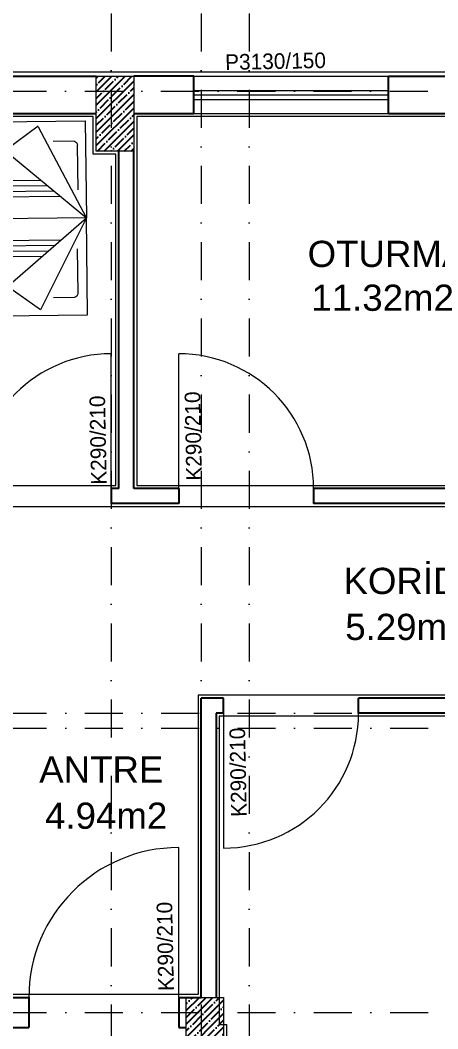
# Model space of a CAD drawing. Header units: millimetres. Extents: x -16104 to 67872, y -88009 to 12107.
# Drawn here: x 8679 to 8957, y 10789 to 11462 of the extents above; entities that cross this region are included whole.
import ezdxf

# ---------------------------------------------------------------- set-up
doc = ezdxf.new("R2010")
doc.units = ezdxf.units.MM
doc.linetypes.add('DASHDOTX2', pattern=[50.8, 25.4, -12.7, 0, -12.7])
doc.layers.get('0').update_dxf_attribs({"color": 241})
for name, color, linetype, lineweight in [('akslar', 144, 'Continuous', 20), ('duvar', 123, 'Continuous', 25), ('emsal&kolon', 1, 'Continuous', 5), ('kapı', 3, 'Continuous', 5), ('pencere', 5, 'Continuous', 5), ('POZ', 36, 'Continuous', 18), ('SıVA', 40, 'Continuous', 9), ('tefriş', 30, 'Continuous', 5)]:
    doc.layers.add(name, color=color, linetype=linetype, lineweight=lineweight)
doc.styles.add('M2', font='stylu.ttf', dxfattribs={"height": 10})
pattern_1 = [(45, (-4e-12, 0), (-4.490128, 4.490128), []), (45, (4.49, 0), (-4.490128, 4.490128), [7.9375, -1.5875, 0, -1.5875])]

# ---------------------------------------------------------------- blocks, each defined once
blk = doc.blocks.new('sdj')
at = {"layer": 'tefriş', "linetype": 'ByBlock'}
for p, q in [((-13800.41, -26935.03), (-13756.91, -26850.4)), ((-13756.78, -26849.57), (-13726.52, -26871.49)), ((-13666.49, -26935.03), (-13666.49, -26845.03)), ((-13661.49, -26935.03), (-13661.49, -26845.03)), ((-13656.49, -26935.03), (-13656.49, -26845.03)), ((-13651.49, -26935.03), (-13651.49, -26845.03)), ((-13793.04, -26908.91), (-13793.04, -26867.39)), ((-13789.92, -26863.72), (-13770.43, -26863.72)), ((-13726.65, -26872.33), (-13800.41, -26935.03)), ((-13763.79, -26904.78), (-13610.41, -26904.78)), ((-13758.95, -26899.78), (-13610.41, -26899.78)), ((-13776.59, -26914.78), (-13610.41, -26914.78)), ((-13770.71, -26909.78), (-13610.41, -26909.78)), ((-13800.41, -26935.03), (-13756.91, -27019.66)), ((-13726.65, -26997.74), (-13800.41, -26935.03)), ((-13666.49, -26935.03), (-13666.49, -27025.03)), ((-13661.49, -26935.03), (-13661.49, -27025.03)), ((-13656.49, -26935.03), (-13656.49, -27025.03)), ((-13651.49, -26935.03), (-13651.49, -27025.03)), ((-13791.64, -26963.43), (-13791.64, -27004.95)), ((-13776.59, -26955.28), (-13610.41, -26955.28)), ((-13770.71, -26960.28), (-13610.41, -26960.28)), ((-13763.79, -26965.28), (-13610.41, -26965.28)), ((-13758.95, -26970.28), (-13610.41, -26970.28)), ((-13756.91, -27019.66), (-13726.65, -26997.74)), ((-13788.52, -27008.61), (-13769.04, -27008.61))]:
    blk.add_line(p, q, dxfattribs=at)
for points in [[(-13800.41, -26935.03), (-13610.41, -26935.03), (-13610.41, -26845.03), (-13800.41, -26845.03), (-13800.41, -26935.03)], [(-13800.41, -26935.03), (-13610.41, -26935.03), (-13610.41, -27025.03), (-13800.41, -27025.03), (-13800.41, -26935.03)]]:
    blk.add_lwpolyline(points, dxfattribs=at)
for centre, start, end in [((-13789.14, -26867.55), 101.47069, 177.66383), ((-13787.74, -27004.79), 182.33617, 258.52931)]:
    blk.add_arc(centre, 3.9, start, end, dxfattribs=at)

msp = doc.modelspace()

# ---------------------------------------------------------------- hatches: boundary and pattern name
h = msp.add_hatch()
h.set_pattern_fill('ANSI35,_O', color=256)
h.set_pattern_definition(pattern_1)
h.paths.add_polyline_path([(8739.6, 11415.04), (8729.6, 11415.04), (8729.6, 11375.04), (8739.6, 11375.04)])
h.paths.add_polyline_path([(8739.6, 11425.04), (8729.6, 11425.04), (8729.6, 11415.04), (8739.6, 11415.04)])
h.paths.add_polyline_path([(8754.6, 11425.04), (8739.6, 11425.04), (8739.6, 11415.04), (8754.6, 11415.04)])
h.paths.add_polyline_path([(8754.6, 11415.04), (8739.6, 11415.04), (8739.6, 11375.04), (8754.6, 11375.04)])
h = msp.add_hatch()
h.set_pattern_fill('ANSI35,_O', color=256)
h.set_pattern_definition(pattern_1)
h.paths.add_polyline_path([(8799.6, 10810.04), (8789.6, 10810.04), (8789.6, 10800.04), (8799.6, 10800.04)])
h.paths.add_polyline_path([(8814.6, 10810.04), (8799.6, 10810.04), (8799.6, 10800.04), (8814.6, 10800.04)])
h.paths.add_polyline_path([(8814.6, 10800.04), (8799.6, 10800.04), (8799.6, 10760.04), (8814.6, 10760.04)])
h.paths.add_polyline_path([(8799.6, 10800.04), (8789.6, 10800.04), (8789.6, 10760.04), (8799.6, 10760.04)])

# ---------------------------------------------------------------- linework, layer by layer
msp.add_line((8784.6, 10810.04), (8784.6, 10790.04))
at = {"layer": 'akslar', "linetype": 'DASHDOTX2'}
for p, q in [((8739.6, 11925.04), (8739.6, 9115.54)), ((8799.6, 11925.04), (8799.6, 9115.54)), ((8831.6, 11925.04), (8831.6, 9115.54)), ((6889.48, 11415.04), (9939.48, 11415.04)), ((6889.6, 10999.73), (9939.6, 10999.73)), ((6889.6, 10989.73), (9939.6, 10989.73)), ((6889.6, 10800.04), (9939.6, 10800.04))]:
    msp.add_line(p, q, dxfattribs=at)
at = {"layer": 'duvar'}
for p, q in [((8642.1, 11425.04), (8729.6, 11425.04)), ((8642.1, 11425.04), (8729.6, 11425.04)), ((8794.6, 11425.04), (8754.6, 11425.04)), ((8794.6, 11400.04), (8794.6, 11425.04)), ((8924.6, 11425.04), (9077.1, 11425.04)), ((8924.6, 11400.04), (8924.6, 11425.04)), ((8924.6, 11425.04), (9077.1, 11425.04)), ((8642.1, 11400.04), (8729.6, 11400.04)), ((8754.6, 11400.04), (8794.6, 11400.04)), ((8924.6, 11400.04), (8989.6, 11400.04)), ((8744.6, 11149.73), (8744.6, 11375.04)), ((8754.6, 11149.73), (8754.6, 11375.04)), ((8744.6, 11149.73), (8739.6, 11149.73)), ((8739.6, 11149.73), (8739.6, 11139.73)), ((8784.6, 11149.73), (8754.6, 11149.73)), ((8784.6, 11149.73), (8784.6, 11139.73)), ((9207.1, 11149.73), (8874.6, 11149.73)), ((8994.6, 11149.73), (8874.6, 11149.73)), ((8874.6, 11149.73), (8874.6, 11139.73)), ((8784.6, 11139.73), (8739.6, 11139.73)), ((9207.1, 11139.73), (8874.6, 11139.73)), ((8994.6, 11139.73), (8874.6, 11139.73)), ((8814.6, 11009.73), (8799.6, 11009.73)), ((8799.6, 10810.04), (8799.6, 11009.73)), ((8814.6, 10999.73), (8814.6, 11009.73)), ((9207.1, 11009.73), (8904.6, 11009.73)), ((8904.6, 10999.73), (8904.6, 11009.73)), ((8809.6, 10999.73), (8809.6, 10810.04)), ((8814.6, 10999.73), (8809.6, 10999.73)), ((9389.6, 10999.73), (8904.6, 10999.73)), ((8669.6, 10810.04), (8684.6, 10810.04)), ((8684.6, 10810.04), (8684.6, 10790.04)), ((8784.6, 10810.04), (8799.6, 10810.04)), ((8784.6, 10810.04), (8784.6, 10790.04)), ((8669.6, 10790.04), (8684.6, 10790.04)), ((8784.6, 10790.04), (8789.6, 10790.04))]:
    msp.add_line(p, q, dxfattribs=at)
at = {"layer": 'emsal&kolon'}
for points in [[(8729.6, 11425.04), (8754.6, 11425.04), (8754.6, 11375.04), (8729.6, 11375.04), (8729.6, 11425.04)], [(8789.6, 10810.04), (8814.6, 10810.04), (8814.6, 10760.04), (8789.6, 10760.04), (8789.6, 10810.04)]]:
    msp.add_lwpolyline(points, dxfattribs=at)
at = {"layer": 'kapı'}
for p, q in [((8739.6, 11149.73), (8739.6, 11239.73)), ((8784.6, 11149.73), (8784.6, 11239.73)), ((8814.6, 10999.73), (8814.6, 10909.73)), ((8784.6, 10810.04), (8784.6, 10910.04))]:
    msp.add_line(p, q, dxfattribs=at)
for centre, radius, start, end in [((8739.6, 11149.73), 90, 90, 180), ((8784.6, 11149.73), 90, 0, 90), ((8814.6, 10999.73), 90, 270, 0), ((8784.6, 10810.04), 100, 90, 180)]:
    msp.add_arc(centre, radius, start, end, dxfattribs=at)
at = {"layer": 'pencere'}
for p, q in [((8794.6, 11425.04), (8924.6, 11425.04)), ((8794.6, 11415.54), (8924.6, 11415.54)), ((8794.6, 11412.54), (8924.6, 11412.54)), ((8794.6, 11409.54), (8924.6, 11409.54)), ((8794.6, 11400.04), (8924.6, 11400.04))]:
    msp.add_line(p, q, dxfattribs=at)
at = {"layer": 'SıVA'}
for points in [[(7386.6, 11428.04), (9442.6, 11428.04), (9442.6, 10487.04), (8809.6, 10487.04), (8809.6, 9848.54), (8844.6, 9848.54), (8844.6, 9612.54), (8018.6, 9612.54), (8018.6, 10343.04), (8186.6, 10343.04), (8186.6, 10487.04), (7386.6, 10487.04)], [(8727.6, 11398.04), (8426.6, 11398.04), (8426.6, 11266.73), (8464.6, 11266.73), (8561.6, 11266.73), (8561.6, 11151.73), (8742.6, 11151.73), (8742.6, 11373.04), (8727.6, 11373.04)], [(8756.6, 11151.73), (9205.1, 11151.73), (9205.1, 11398.04), (8756.6, 11398.04)], [(8631.6, 11137.73), (8784.6, 11137.73), (8874.6, 11137.73), (9205.1, 11137.73), (9205.1, 11011.73), (8904.6, 11011.73), (8797.6, 11011.73), (8797.6, 10812.04), (8671.6, 10812.04), (8671.6, 10874.73), (8671.6, 10971.73), (8631.6, 10971.73), (8631.6, 11054.73)], [(9387.6, 10997.73), (8811.6, 10997.73), (8811.6, 10792.04), (8816.6, 10792.04), (8816.6, 10738.04), (8811.6, 10738.04), (8811.6, 10542.04), (8816.6, 10542.04), (8816.6, 10517.04), (9412.6, 10517.04), (9412.6, 10600.04), (9412.6, 10982.73), (9387.6, 10982.73)]]:
    msp.add_lwpolyline(points, close=True, dxfattribs=at)

# ---------------------------------------------------------------- block references
at = {"layer": 'tefriş', "xscale": -0.7200000000006693, "yscale": 0.7200000000011642, "zscale": 0.7200000000000001, "rotation": 0.6445690611880739}
msp.add_blockref('sdj', (-1430.86, 30610.63), dxfattribs=at)

# ---------------------------------------------------------------- texts
at = {"layer": 'emsal&kolon', "char_height": 17.5, "width": 1076.8413}
for s, insert, attachment_point in [('{\\fArial|b0|i0|c162|p34;OTURMA.OD.N.}', (9051.22, 11297.42), 9), ('{\\fArial|b0|i0|c162|p34;11.32m2}', (8873.12, 11268.16), 7), ('{\\fArial|b0|i0|c162|p34;KORİDOR}', (9008.65, 11079.09), 9), ('{\\fArial|b0|i0|c162|p34;5.29m2}', (8895.74, 11048.38), 7), ('{\\fArial|b0|i0|c162|p34;ANTRE}', (8774.38, 10953.42), 9), ('{\\fArial|b0|i0|c162|p34;4.94m2}', (8695.45, 10922.34), 7)]:
    msp.add_mtext(s, dxfattribs=dict(at, insert=insert, attachment_point=attachment_point))
at = {"layer": 'POZ', "style": 'M2', "flags": 4}
for tag, p, rotation in [('P3130/150', (8815.67, 11429.22), 1.13919), ('K290/210', (8800.1, 11155.13), 91.13919), ('K290/210', (8736.58, 11152.41), 91.13919), ('K290/210', (8830.01, 10930.65), 91.13919), ('K290/210', (8781.4, 10814.39), 91.13919)]:
    msp.add_attdef(tag, p, 'K1 80/210', height=10.4, rotation=rotation, dxfattribs=at)

doc.saveas('drawing.dxf')
